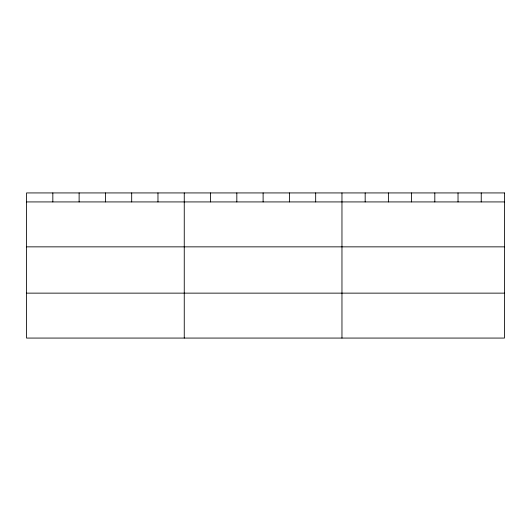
<?xml version="1.0" encoding="UTF-8"?>
<svg xmlns="http://www.w3.org/2000/svg" width="531" height="531" viewBox="0 0 531 531"><rect width="100%" height="100%" fill="white"/><g stroke="black" fill="none" stroke-linecap="round" stroke-linejoin="round"><path stroke-width="0.8" d="M26.55 201.926L504.45 201.926M26.55 246.855L504.45 246.855M26.55 293.139L504.45 293.139M481.239 192.932L481.239 201.926M458.027 192.932L458.027 201.926M434.816 192.932L434.816 201.926M411.598 192.932L411.598 201.926M388.387 192.932L388.387 201.926M365.175 192.932L365.175 201.926M341.964 192.932L341.964 338.068M315.68 192.932L315.68 201.926M289.395 192.932L289.395 201.926M263.11 192.932L263.11 201.926M236.826 192.932L236.826 201.926M210.541 192.932L210.541 201.926M184.257 192.932L184.257 338.068M157.972 192.932L157.972 201.926M131.688 192.932L131.688 201.926M105.403 192.932L105.403 201.926M79.119 192.932L79.119 201.926M52.834 192.932L52.834 201.926M504.45 192.932L26.55 192.932L26.55 338.068L504.45 338.068L504.45 192.932"/></g></svg>
